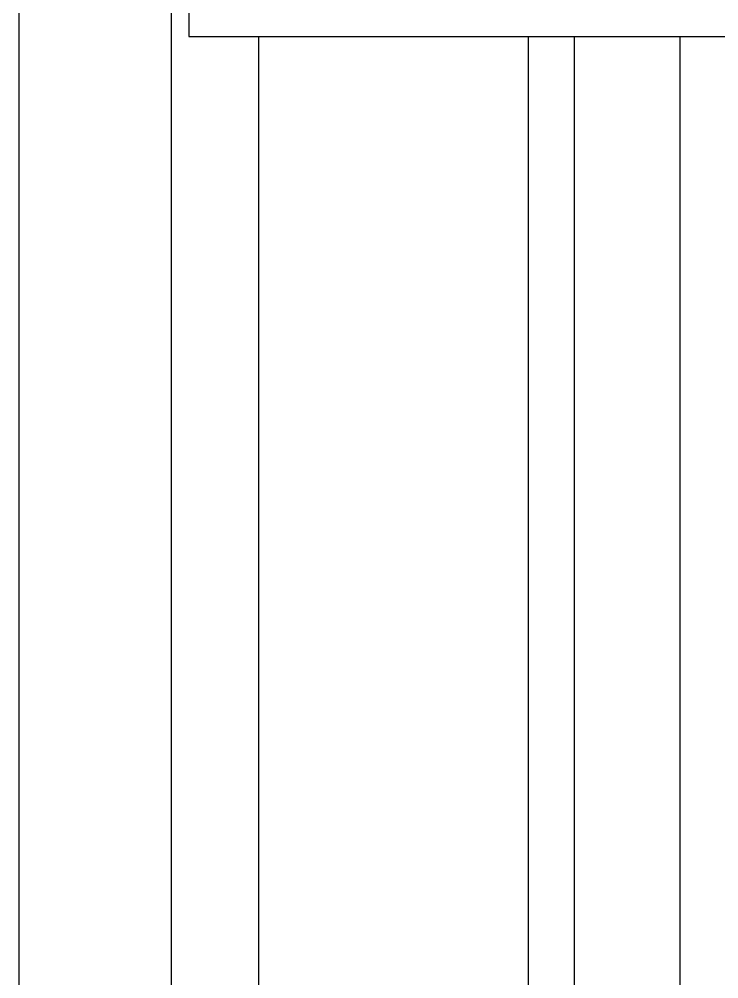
# Model space of a CAD drawing. Extents: x 10 to 656, y -396 to 292.
# Drawn here: x 258.33 to 259.137, y 99.155 to 100.263 of the extents above; entities that cross this region are included whole.
import ezdxf

# ---------------------------------------------------------------- set-up
doc = ezdxf.new("R2010")
doc.units = 0
doc.header["$LTSCALE"] = 5
doc.header["$MEASUREMENT"] = 0
doc.layers.get('0').update_dxf_attribs({"linetype": 'CONTINUOUS'})

msp = doc.modelspace()

# ---------------------------------------------------------------- linework, layer by layer
at = {"color": 7, "linetype": 'Continuous'}
for p, q in [((258.3297, 95.6883), (258.3297, 101.6603)), ((258.505, 101.5591), (258.505, 95.7895)), ((258.5253, 101.5591), (258.5253, 100.2432)), ((258.5253, 100.2432), (261.076, 100.2432)), ((258.6062, 95.8908), (258.6062, 100.2432)), ((258.9175, 95.8908), (258.9175, 100.2432)), ((258.9706, 95.7895), (258.9706, 100.2432)), ((259.0921, 100.2432), (259.0921, 95.911))]:
    msp.add_line(p, q, dxfattribs=at)

doc.saveas('drawing.dxf')
